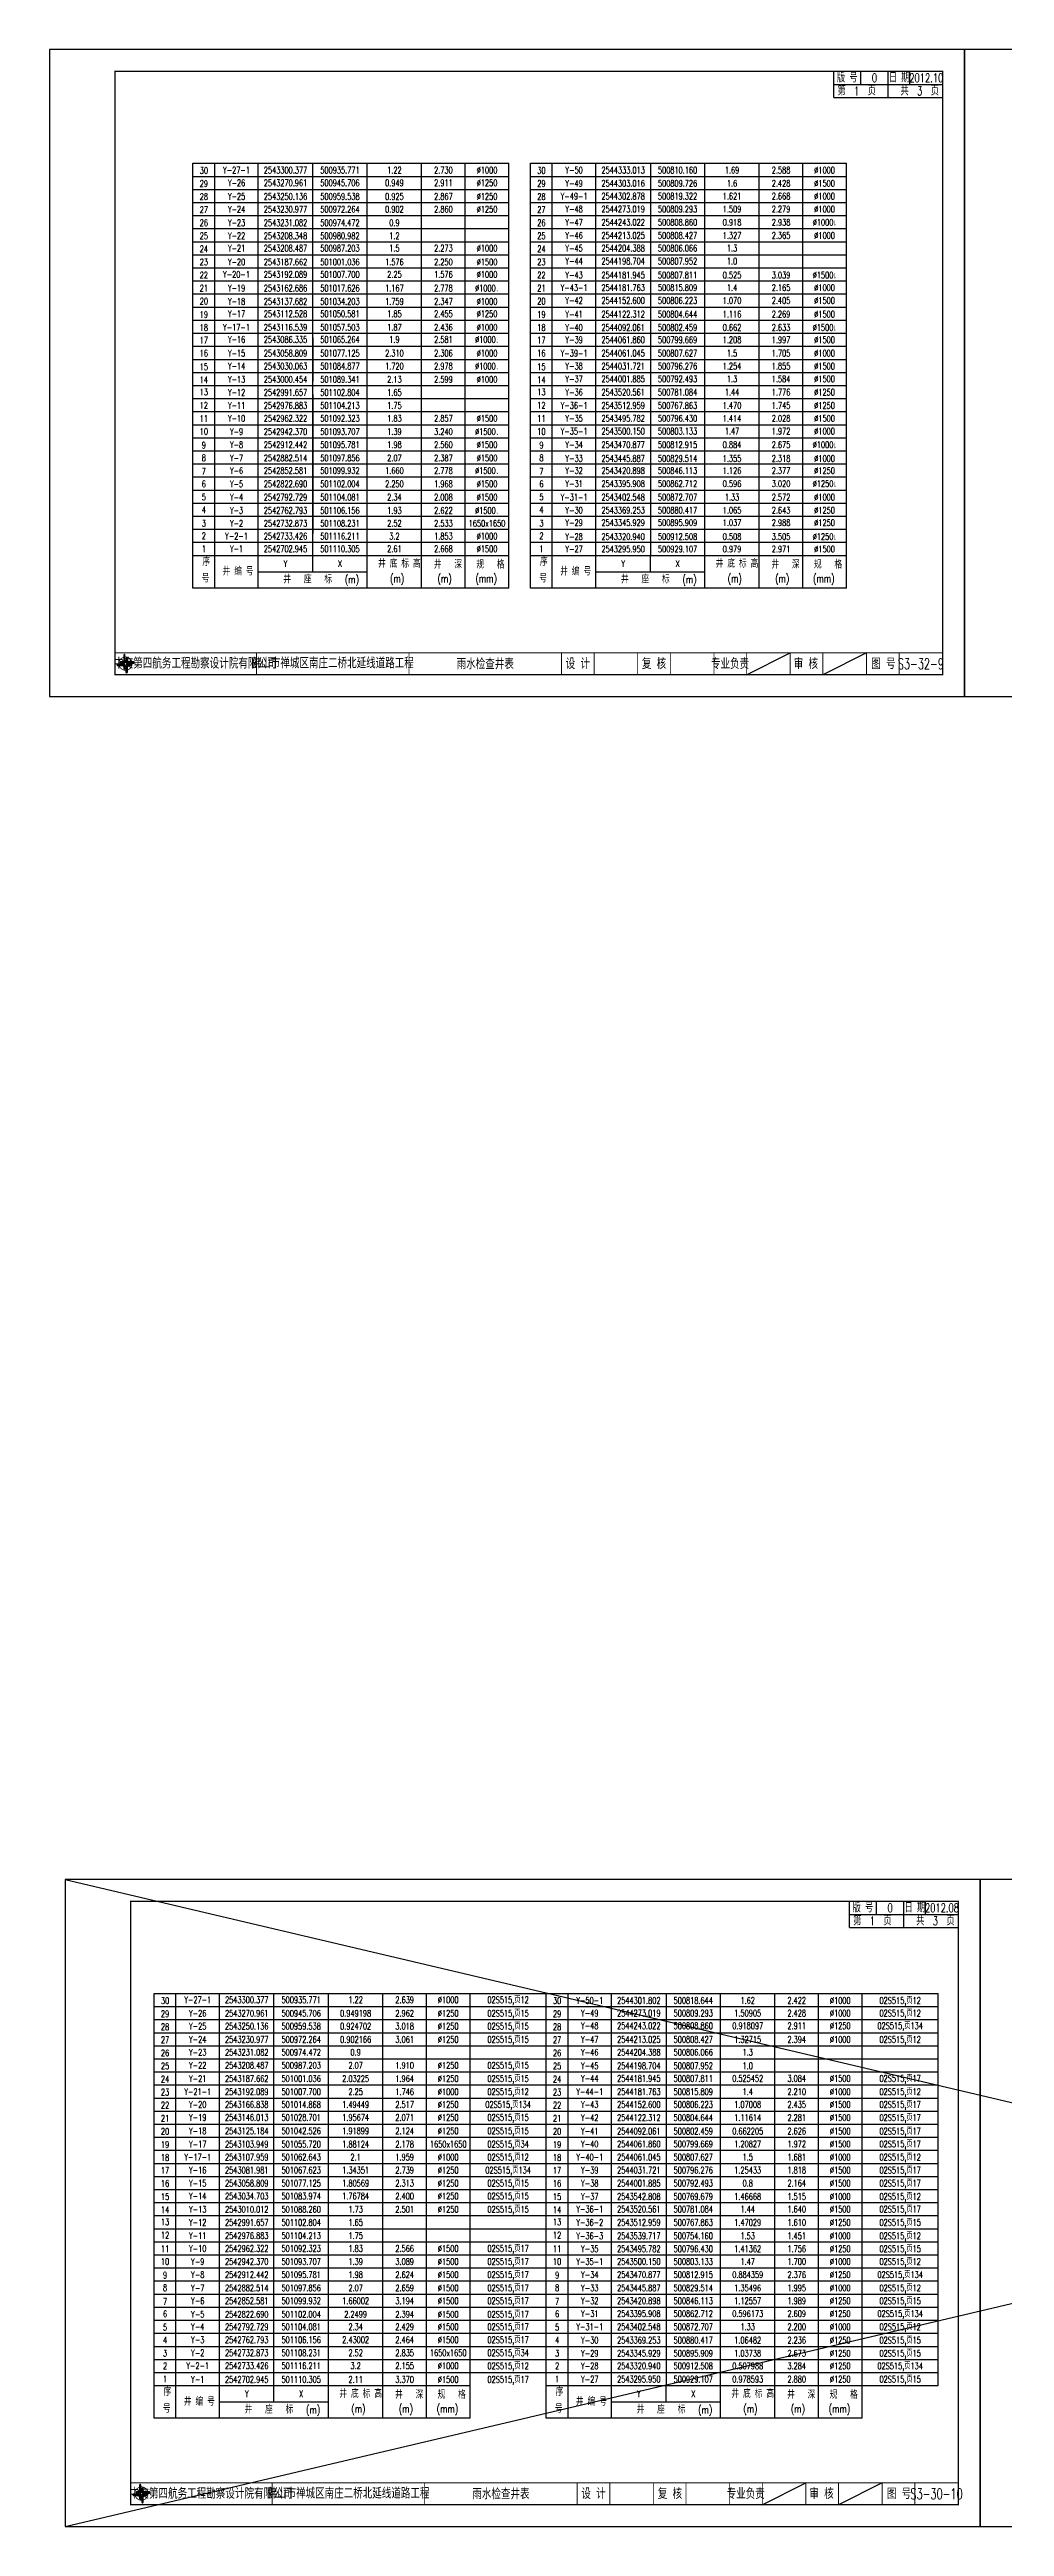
# Model space of a CAD drawing. Header units: inches. Extents: x 9567 to 10834, y -379 to 758.
# Drawn here: x 9567 to 10005, y -379 to 758 of the extents above; entities that cross this region are included whole.
import ezdxf
from ezdxf.enums import TextEntityAlignment as Align

# ---------------------------------------------------------------- set-up
doc = ezdxf.new("R2010")
doc.units = ezdxf.units.IN
doc.header["$LTSCALE"] = 10
doc.header["$MEASUREMENT"] = 0
for name, color, linetype in [('GPSCOMMON', 7, 'Continuous'), ('U-ANNO-TTLB', 7, 'Continuous'), ('图框', 7, 'Continuous'), ('文字表格', 7, 'Continuous'), ('结构', 2, 'Continuous')]:
    doc.layers.add(name, color=color, linetype=linetype)
doc.styles.add('gpshz', font='txt.shx', dxfattribs={"width": 0.7, "bigfont": 'hztxt.shx'})
doc.styles.add('GTF_XW', font='simplex1.shx', dxfattribs={"width": 0.7, "bigfont": 'hztxt.shx'})
doc.styles.add('HZ', font='romans.shx', dxfattribs={"width": 0.8, "bigfont": 'hztxt.shx'})
doc.styles.get("Standard").update_dxf_attribs({"font": 'simplex1.shx', "width": 0.7, "bigfont": 'hztxt.shx'})

# ---------------------------------------------------------------- blocks, each defined once
blk = doc.blocks.new('series')
at = {"width": 0.75}
for tag, height, p in [('页码', 4, (-35, -19)), ('图名', 5, (-220, -282)), ('图号', 5, (-20, -282))]:
    blk.add_attdef(tag, text='', height=height, dxfattribs=at).set_placement(p, align=Align.MIDDLE_CENTER)
blk = doc.blocks.new('tb')
at = {"lineweight": -3}
h = blk.add_hatch(color=256, dxfattribs=at)
h.paths.add_polyline_path([(-1.2, -0.1), (-3.8, -0.1), (-4.1, -0.4), (-1.4, -0.4), (-0.6, -1.2), (-0.5, -2.6), (-0.3, -2.2), (-0.3, -1.1)])
h.paths.add_polyline_path([(0.1, -1.1), (0.1, -3.9), (0.4, -4.3), (0.4, -1.2), (1.3, -0.4), (2.7, -0.4), (2.3, -0.2), (1.1, -0.2)])
h.paths.add_polyline_path([(1.1, 0.3), (3.6, 0.3), (4, 0.6), (1.3, 0.6), (0.4, 1.4), (0.4, 2.8), (0.2, 2.4), (0.1, 1.2)])
h.paths.add_polyline_path([(-0.3, 1.2), (-0.3, 4), (-0.6, 4.4), (-0.6, 1.4), (-1.4, 0.6), (-2.7, 0.6), (-2.3, 0.3), (-1.2, 0.3)])
for p, q in [((-1.4, 0.6), (-2.7, 0.6)), ((-0.6, 1.4), (-1.4, 0.6)), ((-0.6, 4.4), (-0.6, 1.4)), ((0.4, 2.8), (0.4, 1.4)), ((0.4, 1.4), (1.3, 0.6)), ((1.3, 0.6), (4, 0.6)), ((-4.1, -0.4), (-1.4, -0.4)), ((-1.4, -0.4), (-0.6, -1.2)), ((-0.6, -1.2), (-0.5, -2.6)), ((0.4, -1.2), (1.3, -0.4)), ((0.4, -4.3), (0.4, -1.2)), ((1.3, -0.4), (2.7, -0.4))]:
    blk.add_line(p, q, dxfattribs=at)
at = {"lineweight": -3, "const_width": 0.35, "flags": 128}
for points in [[(-0.9, 3, 0.324167), (-3.2, -0.1)], [(2.9, 0.9, 0.324403), (-0.2, 3.2)], [(0.8, -2.9, 0.325418), (3, 0.3)], [(-3, -0.8, 0.322976), (0.1, -3)]]:
    blk.add_lwpolyline(points, format="xyb", dxfattribs=at)
at = {"lineweight": -3, "flags": 128}
for points in [[(-0.9, 4), (-0.9, 1.6), (-1.5, 0.9), (-2.3, 0.9), (-2.7, 0.6), (-2.3, 0.3), (-1.2, 0.3), (-0.3, 1.2), (-0.3, 4), (-0.6, 4.4)], [(0, 0.8), (0.7, 0), (0, -0.7), (-0.8, 0)], [(3.6, 0.9), (1.4, 0.9), (0.8, 1.5), (0.8, 2.4), (0.4, 2.8), (0.2, 2.4), (0.1, 1.2), (1.1, 0.3), (3.6, 0.3), (4, 0.6)], [(-3.7, -0.8), (-1.5, -0.8), (-0.9, -1.4), (-0.9, -2.2), (-0.5, -2.6), (-0.3, -2.2), (-0.3, -1.1), (-1.2, -0.1), (-3.8, -0.1), (-4.1, -0.4)], [(0.8, -3.8), (0.8, -1.4), (1.4, -0.8), (2.3, -0.8), (2.7, -0.4), (2.3, -0.2), (1.1, -0.2), (0.1, -1.1), (0.1, -3.9), (0.4, -4.3)]]:
    blk.add_lwpolyline(points, close=True, dxfattribs=at)
blk = doc.blocks.new('hyjbbt')
at = {"color": 7, "linetype": 'Continuous'}
for p, q in [((0, 15), (145, 15)), ((10, 0), (10, 15)), ((30, 0), (30, 15)), ((55, 7.5), (55, 15)), ((80, 0), (80, 15)), ((105, 0), (105, 15)), ((125, 0), (125, 15)), ((30, 7.5), (80, 7.5))]:
    blk.add_line(p, q, dxfattribs=at)
at = {"color": 1, "linetype": 'Continuous'}
for p, q in [((0, 0), (0, 15)), ((145, 0), (145, 15)), ((145, 0), (0, 0))]:
    blk.add_line(p, q, dxfattribs=at)
at = {"style": 'HZ', "width": 0.75}
for s, p in [('序', (4.3, 10.2)), ('井 底 标 高', (85, 9.4)), ('井   深', (110.6, 9)), ('规   格', (130.1, 9)), ('号', (4, 2.6)), ('井 编 号', (13.6, 5.8)), ('井   座   标   (m)', (41.5, 2.2)), ('(m)', (90.5, 2.6)), ('(m)', (112.3, 2.6)), ('(mm)', (129.7, 2.6))]:
    blk.add_text(s, height=3.5, dxfattribs=at).set_placement(p)
at = {"layer": 'GPSCOMMON', "style": 'gpshz', "width": 0.7}
for s, p in [('Y', (42.5, 11.2)), ('X', (67.5, 11.2))]:
    blk.add_text(s, height=3, dxfattribs=at).set_placement(p, align=Align.MIDDLE)

msp = doc.modelspace()

# ---------------------------------------------------------------- linework, layer by layer
at = {"color": 0}
for p, q in [((9986.8, 758.3), (9566.8, 758.3)), ((9986.8, 758.3), (9566.8, 758.3)), ((10406.8, 758.3), (9986.8, 758.3)), ((10406.8, 758.3), (9986.8, 758.3)), ((9994, -81.9), (9574, -81.9)), ((9994, -81.9), (9574, -81.9)), ((10414, -81.9), (9994, -81.9)), ((10414, -81.9), (9994, -81.9))]:
    msp.add_line(p, q, dxfattribs=at)
for p, q in [((9687.6, 526.1), (9687.6, 706.1)), ((9787.6, 700.1), (9932.6, 700.1)), ((9787.6, 694.1), (9932.6, 694.1)), ((9787.6, 688.1), (9932.6, 688.1)), ((9787.6, 682.1), (9932.6, 682.1)), ((9787.6, 676.1), (9932.6, 676.1)), ((9787.6, 670.1), (9932.6, 670.1)), ((9787.6, 664.1), (9932.6, 664.1)), ((9787.6, 658.1), (9932.6, 658.1)), ((9787.6, 652.1), (9932.6, 652.1)), ((9787.6, 646.1), (9932.6, 646.1)), ((9787.6, 640.1), (9932.6, 640.1)), ((9787.6, 634.1), (9932.6, 634.1)), ((9787.6, 628.1), (9932.6, 628.1)), ((9787.6, 622.1), (9932.6, 622.1)), ((9787.6, 616.1), (9932.6, 616.1)), ((9787.6, 610.1), (9932.6, 610.1)), ((9787.6, 604.1), (9932.6, 604.1)), ((9787.6, 598.1), (9932.6, 598.1)), ((9787.6, 592.1), (9932.6, 592.1)), ((9787.6, 586.1), (9932.6, 586.1)), ((9787.6, 580.1), (9932.6, 580.1)), ((9787.6, 574.1), (9932.6, 574.1)), ((9787.6, 568.1), (9932.6, 568.1)), ((9787.6, 562.1), (9932.6, 562.1)), ((9787.6, 556.1), (9932.6, 556.1)), ((9787.6, 550.1), (9932.6, 550.1)), ((9787.6, 544.1), (9932.6, 544.1)), ((9787.6, 538.1), (9932.6, 538.1)), ((9787.6, 532.1), (9932.6, 532.1)), ((9574, -81.9), (10834, -378.9)), ((9574, -378.9), (10834, -81.9)), ((9669.8, -314.2), (9669.8, -134.2)), ((9794.8, -140.2), (9974.8, -140.2)), ((9794.8, -146.2), (9974.8, -146.2)), ((9794.8, -152.2), (9974.8, -152.2)), ((9794.8, -158.2), (9974.8, -158.2)), ((9794.8, -164.2), (9974.8, -164.2)), ((9794.8, -170.2), (9974.8, -170.2)), ((9794.8, -176.2), (9974.8, -176.2)), ((9794.8, -182.2), (9974.8, -182.2)), ((9794.8, -188.2), (9974.8, -188.2)), ((9794.8, -194.2), (9974.8, -194.2)), ((9794.8, -200.2), (9974.8, -200.2)), ((9794.8, -206.2), (9974.8, -206.2)), ((9794.8, -212.2), (9974.8, -212.2)), ((9794.8, -218.2), (9974.8, -218.2)), ((9794.8, -224.2), (9974.8, -224.2)), ((9794.8, -230.2), (9974.8, -230.2)), ((9794.8, -236.2), (9974.8, -236.2)), ((9794.8, -242.2), (9974.8, -242.2)), ((9794.8, -248.2), (9974.8, -248.2)), ((9794.8, -254.2), (9974.8, -254.2)), ((9794.8, -260.2), (9974.8, -260.2)), ((9794.8, -266.2), (9974.8, -266.2)), ((9794.8, -272.2), (9974.8, -272.2)), ((9794.8, -278.2), (9974.8, -278.2)), ((9794.8, -284.2), (9974.8, -284.2)), ((9794.8, -290.2), (9974.8, -290.2)), ((9794.8, -296.2), (9974.8, -296.2)), ((9794.8, -302.2), (9974.8, -302.2)), ((9794.8, -308.2), (9974.8, -308.2))]:
    msp.add_line(p, q)
for points in [[(9986.8, 461.3), (9986.8, 758.3), (9566.8, 758.3), (9566.8, 461.3)], [(10406.8, 461.3), (10406.8, 758.3), (9986.8, 758.3), (9986.8, 461.3)], [(9994, -378.9), (9994, -81.9), (9574, -81.9), (9574, -378.9)], [(10414, -378.9), (10414, -81.9), (9994, -81.9), (9994, -378.9)]]:
    msp.add_lwpolyline(points, close=True)
at = {"layer": 'GPSCOMMON'}
for p, q in [((9632.6, 700.1), (9777.6, 700.1)), ((9632.6, 694.1), (9777.6, 694.1)), ((9632.6, 688.1), (9777.6, 688.1)), ((9632.6, 682.1), (9777.6, 682.1)), ((9632.6, 676.1), (9777.6, 676.1)), ((9632.6, 670.1), (9777.6, 670.1)), ((9632.6, 664.1), (9777.6, 664.1)), ((9632.6, 658.1), (9777.6, 658.1)), ((9632.6, 652.1), (9777.6, 652.1)), ((9632.6, 646.1), (9777.6, 646.1)), ((9632.6, 640.1), (9777.6, 640.1)), ((9632.6, 634.1), (9777.6, 634.1)), ((9632.6, 628.1), (9777.6, 628.1)), ((9687.6, 626.1), (9687.6, 616.1)), ((9632.6, 622.1), (9777.6, 622.1)), ((9632.6, 616.1), (9777.6, 616.1)), ((9687.6, 616.1), (9687.6, 606.1)), ((9632.6, 610.1), (9777.6, 610.1)), ((9632.6, 604.1), (9777.6, 604.1)), ((9632.6, 598.1), (9777.6, 598.1)), ((9632.6, 592.1), (9777.6, 592.1)), ((9687.6, 599.9), (9687.6, 589.9)), ((9687.6, 596.1), (9687.6, 586.1)), ((9687.6, 596.1), (9687.6, 586.1)), ((9632.6, 586.1), (9777.6, 586.1)), ((9632.6, 580.1), (9777.6, 580.1)), ((9687.6, 586.1), (9687.6, 576.1)), ((9632.6, 574.1), (9777.6, 574.1)), ((9687.6, 576.1), (9687.6, 566.1)), ((9632.6, 568.1), (9777.6, 568.1)), ((9632.6, 562.1), (9777.6, 562.1)), ((9687.6, 566.1), (9687.6, 556.1)), ((9687.6, 566.1), (9687.6, 556.1)), ((9632.6, 556.1), (9777.6, 556.1)), ((9632.6, 550.1), (9777.6, 550.1)), ((9687.6, 556.1), (9687.6, 546.1)), ((9687.6, 546.1), (9687.6, 536.1)), ((9632.6, 544.1), (9777.6, 544.1)), ((9632.6, 538.1), (9777.6, 538.1)), ((9632.6, 532.1), (9777.6, 532.1)), ((9614.8, -140.2), (9794.8, -140.2)), ((9614.8, -146.2), (9794.8, -146.2)), ((9614.8, -152.2), (9794.8, -152.2)), ((9614.8, -158.2), (9794.8, -158.2)), ((9614.8, -164.2), (9794.8, -164.2)), ((9614.8, -170.2), (9794.8, -170.2)), ((9614.8, -176.2), (9794.8, -176.2)), ((9614.8, -182.2), (9794.8, -182.2)), ((9614.8, -188.2), (9794.8, -188.2)), ((9614.8, -194.2), (9794.8, -194.2)), ((9614.8, -200.2), (9794.8, -200.2)), ((9614.8, -206.2), (9794.8, -206.2)), ((9614.8, -212.2), (9794.8, -212.2)), ((9614.8, -218.2), (9794.8, -218.2)), ((9614.8, -224.2), (9794.8, -224.2)), ((9614.8, -230.2), (9794.8, -230.2)), ((9614.8, -236.2), (9794.8, -236.2)), ((9614.8, -242.2), (9794.8, -242.2)), ((9614.8, -248.2), (9794.8, -248.2)), ((9614.8, -254.2), (9794.8, -254.2)), ((9614.8, -260.2), (9794.8, -260.2)), ((9614.8, -266.2), (9794.8, -266.2)), ((9614.8, -272.2), (9794.8, -272.2)), ((9614.8, -278.2), (9794.8, -278.2)), ((9614.8, -284.2), (9794.8, -284.2)), ((9614.8, -290.2), (9794.8, -290.2)), ((9614.8, -296.2), (9794.8, -296.2)), ((9614.8, -302.2), (9794.8, -302.2)), ((9614.8, -308.2), (9794.8, -308.2))]:
    msp.add_line(p, q, dxfattribs=at)
at = {"layer": 'U-ANNO-TTLB'}
for p, q in [((9842.6, 686.1), (9842.6, 676.1)), ((9842.6, 676.1), (9842.6, 666.1)), ((9842.6, 666.1), (9842.6, 656.1)), ((9842.6, 656.1), (9842.6, 646.1)), ((9842.6, 646.1), (9842.6, 636.1)), ((9842.6, 636.1), (9842.6, 626.1)), ((9842.6, 626.1), (9842.6, 616.1)), ((9842.6, 616.1), (9842.6, 606.1)), ((9842.6, 606.1), (9842.6, 596.1)), ((9849.8, -162.4), (9849.8, -172.4))]:
    msp.add_line(p, q, dxfattribs=at)
at = {"layer": '图框'}
for p, q in [((9926.8, 736.3), (9926.8, 748.3)), ((9926.8, 742.3), (9976.8, 742.3)), ((9939.3, 742.3), (9939.3, 748.3)), ((9951.8, 742.3), (9951.8, 748.3)), ((9951.8, 736.3), (9951.8, 742.3)), ((9961.8, 742.3), (9961.8, 748.3)), ((9926.8, 736.3), (9976.8, 736.3)), ((9886.8, 471.3), (9906.8, 481.3)), ((9941.8, 481.3), (9921.8, 471.3)), ((9934, -103.9), (9934, -91.9)), ((9934, -97.9), (9984, -97.9)), ((9946.5, -97.9), (9946.5, -91.9)), ((9959, -97.9), (9959, -91.9)), ((9959, -103.9), (9959, -97.9)), ((9969, -97.9), (9969, -91.9)), ((9934, -103.9), (9984, -103.9)), ((9894, -368.9), (9914, -358.9)), ((9949, -358.9), (9929, -368.9))]:
    msp.add_line(p, q, dxfattribs=at)
for points, const_width in [([(9976.8, 748.3), (9596.8, 748.3), (9596.8, 471.3), (9976.8, 471.3), (9976.8, 748.3)], 0.7), ([(9596.8, 481.3), (9976.8, 481.3)], 0.4), ([(9661.8, 481.3), (9661.8, 471.3)], 0.4), ([(9731.8, 471.3), (9731.8, 481.3)], 0.4), ([(9801.8, 471.3), (9801.8, 481.3)], 0.4), ([(9816.8, 471.3), (9816.8, 481.3)], 0.4), ([(9836.8, 471.3), (9836.8, 481.3)], 0.4), ([(9851.8, 471.3), (9851.8, 481.3)], 0.4), ([(9871.8, 471.3), (9871.8, 481.3)], 0.4), ([(9871.8, 471.3), (9871.8, 481.3)], 0.4), ([(9886.8, 471.3), (9886.8, 481.3)], 0.4), ([(9906.8, 471.3), (9906.8, 481.3)], 0.4), ([(9921.8, 471.3), (9921.8, 481.3)], 0.4), ([(9941.8, 471.3), (9941.8, 481.3)], 0.4), ([(9956.8, 471.3), (9956.8, 481.3)], 0.4), ([(9984, -91.9), (9604, -91.9), (9604, -368.9), (9984, -368.9), (9984, -91.9)], 0.7), ([(9604, -358.9), (9984, -358.9)], 0.4), ([(9669, -358.9), (9669, -368.9)], 0.4), ([(9739, -368.9), (9739, -358.9)], 0.4), ([(9809, -368.9), (9809, -358.9)], 0.4), ([(9824, -368.9), (9824, -358.9)], 0.4), ([(9844, -368.9), (9844, -358.9)], 0.4), ([(9859, -368.9), (9859, -358.9)], 0.4), ([(9879, -368.9), (9879, -358.9)], 0.4), ([(9879, -368.9), (9879, -358.9)], 0.4), ([(9894, -368.9), (9894, -358.9)], 0.4), ([(9914, -368.9), (9914, -358.9)], 0.4), ([(9929, -368.9), (9929, -358.9)], 0.4), ([(9949, -368.9), (9949, -358.9)], 0.4), ([(9964, -368.9), (9964, -358.9)], 0.4)]:
    msp.add_lwpolyline(points, dxfattribs=dict(at, const_width=const_width))
at = {"layer": '文字表格', "linetype": 'Continuous'}
for p, q in [((9642.6, 526.1), (9642.6, 706.1)), ((9662.6, 526.1), (9662.6, 706.1)), ((9712.6, 526.1), (9712.6, 706.1)), ((9737.6, 526.1), (9737.6, 706.1)), ((9757.6, 526.1), (9757.6, 706.1)), ((9797.6, 526.1), (9797.6, 706.1)), ((9817.6, 526.1), (9817.6, 706.1)), ((9842.6, 706.1), (9842.6, 526.1)), ((9867.6, 526.1), (9867.6, 706.1)), ((9892.6, 526.1), (9892.6, 706.1)), ((9912.6, 526.1), (9912.6, 706.1)), ((9787.6, 526.1), (9932.6, 526.1)), ((9624.8, -314.2), (9624.8, -134.2)), ((9644.8, -314.2), (9644.8, -134.2)), ((9694.8, -314.2), (9694.8, -134.2)), ((9719.8, -314.2), (9719.8, -134.2)), ((9739.8, -314.2), (9739.8, -134.2)), ((9759.8, -314.2), (9759.8, -134.2)), ((9794.8, -314.2), (9794.8, -134.2)), ((9804.8, -314.2), (9804.8, -134.2)), ((9824.8, -314.2), (9824.8, -134.2)), ((9849.8, -134.2), (9849.8, -314.2)), ((9874.8, -314.2), (9874.8, -134.2)), ((9899.8, -314.2), (9899.8, -134.2)), ((9919.8, -314.2), (9919.8, -134.2)), ((9939.8, -314.2), (9939.8, -134.2)), ((9794.8, -314.2), (9974.8, -314.2))]:
    msp.add_line(p, q, dxfattribs=at)
at = {"layer": '结构', "color": 1}
for p, q in [((9632.6, 526.1), (9632.6, 706.1)), ((9632.6, 706.1), (9777.6, 706.1)), ((9777.6, 526.1), (9777.6, 706.1)), ((9787.6, 526.1), (9787.6, 706.1)), ((9787.6, 526.1), (9787.6, 706.1)), ((9787.6, 706.1), (9932.6, 706.1)), ((9932.6, 526.1), (9932.6, 706.1)), ((9614.8, -314.2), (9614.8, -134.2)), ((9614.8, -134.2), (9794.8, -134.2)), ((9794.8, -314.2), (9794.8, -134.2)), ((9794.8, -134.2), (9974.8, -134.2)), ((9974.8, -314.2), (9974.8, -134.2))]:
    msp.add_line(p, q, dxfattribs=at)

# ---------------------------------------------------------------- block references
at = {"layer": '图框'}
ref = msp.add_blockref('series', (9986.8, 758.3), dxfattribs=at)
ref.add_attrib('页码', '第  1  页     共  3  页', dxfattribs={"layer": '0', "height": 4, "width": 0.7}).set_placement((9951.8, 739.3), align=Align.MIDDLE_CENTER)
ref.add_attrib('图名', '雨水检查井表', dxfattribs={"layer": '0', "height": 5, "width": 0.7}).set_placement((9766.8, 476.3), align=Align.MIDDLE_CENTER)
ref.add_attrib('图号', 'S3-32-9', dxfattribs={"layer": '0', "height": 5, "width": 0.65}).set_placement((9966.8, 476.3), align=Align.MIDDLE_CENTER)
at = {"layer": '图框', "lineweight": -3}
for p in [(9601.7, 476.3), (9609, -363.9)]:
    msp.add_blockref('tb', p, dxfattribs=at)
at = {"layer": '图框'}
ref = msp.add_blockref('series', (9994, -81.9), dxfattribs=at)
ref.add_attrib('页码', '第  1  页     共  3  页', dxfattribs={"layer": '0', "height": 4, "width": 0.7}).set_placement((9959, -100.9), align=Align.MIDDLE_CENTER)
ref.add_attrib('图名', '雨水检查井表', dxfattribs={"layer": '0', "height": 5, "width": 0.7}).set_placement((9774, -363.9), align=Align.MIDDLE_CENTER)
ref.add_attrib('图号', 'S3-30-10', dxfattribs={"layer": '0', "height": 5, "width": 0.65}).set_placement((9974, -363.9), align=Align.MIDDLE_CENTER)
at = {"layer": '文字表格', "linetype": 'Continuous'}
for p in [(9632.6, 511.1), (9787.6, 511.1), (9614.8, -329.2), (9794.8, -329.2)]:
    msp.add_blockref('hyjbbt', p, dxfattribs=at)

# ---------------------------------------------------------------- texts
at = {"layer": 'GPSCOMMON', "width": 0.7}
for s, p in [('Y-18', (9652.6, 642.7)), ('Y-17', (9652.6, 637)), ('2543137.682', (9675.1, 642.7)), ('2543112.528', (9675.1, 637)), ('501034.203', (9700.1, 642.7)), ('501050.581', (9700.1, 637)), ('1.759', (9725.1, 642.7)), ('1.85', (9725.1, 637)), ('2.347', (9747.6, 642.7)), ('2.455', (9747.6, 637)), ('%%C1000', (9767.6, 642.7)), ('%%C1250', (9767.6, 637)), ('Y-17-1', (9652.6, 630.8)), ('Y-16', (9652.6, 625.2)), ('2543116.539', (9675.1, 630.8)), ('2543086.335', (9675.1, 625.2)), ('501057.503', (9700.1, 630.8)), ('501065.264', (9700.1, 625.2)), ('1.87', (9725.1, 630.8)), ('1.9', (9725.1, 625.2)), ('2.436', (9747.6, 630.8)), ('2.581', (9747.6, 625.2)), ('%%C1000↓', (9767.6, 625.2)), ('%%c1000', (9767.6, 630.8)), ('Y-15', (9652.6, 618.9)), ('Y-14', (9652.6, 613)), ('2543058.809', (9675.1, 618.9)), ('2543030.063', (9675.1, 613)), ('501077.125', (9700.1, 618.9)), ('501084.877', (9700.1, 613)), ('2.310', (9725.1, 618.9)), ('1.720', (9725.1, 613)), ('2.306', (9747.6, 618.9)), ('2.978', (9747.6, 613)), ('%%C1000↓', (9767.6, 613)), ('%%C1000', (9767.6, 618.9)), ('Y-13', (9652.6, 606.9)), ('2543000.454', (9675.1, 606.9)), ('501089.341', (9700.1, 606.9)), ('2.13', (9725.1, 606.9)), ('2.599', (9747.6, 606.9)), ('%%C1000', (9767.6, 606.9)), ('Y-12', (9652.6, 600.9)), ('Y-11', (9652.6, 594.9)), ('2542991.657', (9675.1, 600.9)), ('2542976.883', (9675.1, 594.9)), ('501102.804', (9700.1, 600.9)), ('501104.213', (9700.1, 594.9)), ('1.65', (9725.1, 600.9)), ('1.75', (9725.1, 594.9)), ('Y-10', (9652.6, 589)), ('Y-9', (9652.6, 582.9)), ('2542962.322', (9675.1, 589)), ('2542942.370', (9675.1, 582.9)), ('501092.323', (9700.1, 589)), ('501093.707', (9700.1, 582.9)), ('1.83', (9725.1, 589)), ('1.39', (9725.1, 582.9)), ('2.857', (9747.6, 589)), ('3.240', (9747.6, 582.9)), ('%%C1500↓', (9767.6, 582.9)), ('%%c1500', (9767.6, 589)), ('Y-8', (9652.6, 576.9)), ('Y-7', (9652.6, 570.8)), ('2542912.442', (9675.1, 576.9)), ('2542882.514', (9675.1, 570.8)), ('501095.781', (9700.1, 576.9)), ('501097.856', (9700.1, 570.8)), ('2.07', (9725.1, 570.8)), ('1.98', (9725.1, 576.9)), ('2.560', (9747.6, 576.9)), ('2.387', (9747.6, 570.8)), ('%%c1500', (9767.6, 576.9)), ('%%c1500', (9767.6, 570.8)), ('Y-6', (9652.6, 565)), ('Y-5', (9652.6, 558.9)), ('2542852.581', (9675.1, 565)), ('2542822.690', (9675.1, 558.9)), ('501099.932', (9700.1, 565)), ('501102.004', (9700.1, 558.9)), ('2.250', (9725.1, 558.9)), ('1.660', (9725.1, 565)), ('2.778', (9747.6, 565)), ('1.968', (9747.6, 558.9)), ('%%C1500↓', (9767.6, 565)), ('%%C1500', (9767.6, 558.9)), ('Y-4', (9652.6, 552.8)), ('Y-3', (9652.6, 546.7)), ('2542792.729', (9675.1, 552.8)), ('2542762.793', (9675.1, 546.7)), ('501104.081', (9700.1, 552.8)), ('501106.156', (9700.1, 546.7)), ('2.34', (9725.1, 552.8)), ('1.93', (9725.1, 546.7)), ('2.008', (9747.6, 552.8)), ('2.622', (9747.6, 546.7)), ('%%C1500↓', (9767.6, 546.7)), ('%%c1500', (9767.6, 552.8)), ('Y-2-1', (9652.6, 534.9)), ('Y-2', (9652.6, 540.8)), ('2542732.873', (9675.1, 540.8)), ('2542733.426', (9675.1, 534.9)), ('501108.231', (9700.1, 540.8)), ('501116.211', (9700.1, 534.9)), ('2.52', (9725.1, 540.8)), ('3.2', (9725.1, 534.9)), ('2.533', (9747.6, 540.8)), ('1.853', (9747.6, 534.9)), ('1650x1650', (9767.6, 540.8)), ('%%c1000', (9767.6, 534.9)), ('Y-1', (9652.6, 529.1)), ('2542702.945', (9675.1, 529.1)), ('501110.305', (9700.1, 529.1)), ('2.61', (9725.1, 529.1)), ('2.668', (9747.6, 529.1)), ('%%c1500', (9767.6, 529.1)), ('Y-18', (9634.8, -197.3)), ('Y-17', (9634.8, -203.4)), ('2543125.184', (9657.3, -197.3)), ('2543103.949', (9657.3, -203.4)), ('501042.526', (9682.3, -197.3)), ('501055.720', (9682.3, -203.4)), ('1.91899', (9707.3, -197.3)), ('1.88124', (9707.3, -203.4)), ('2.124', (9729.8, -197.3)), ('2.178', (9729.8, -203.4)), ('1650x1650', (9749.8, -203.4)), ('%%c1250', (9749.8, -197.3)), ('02S515,页15', (9777.3, -197.3)), ('02S515,页34', (9777.3, -203.4)), ('Y-17-1', (9634.8, -209.3)), ('Y-16', (9634.8, -215.3)), ('2543107.959', (9657.3, -209.3)), ('2543081.981', (9657.3, -215.3)), ('501062.643', (9682.3, -209.3)), ('501067.623', (9682.3, -215.3)), ('1.34351', (9707.3, -215.3)), ('2.1', (9707.3, -209.3)), ('2.739', (9729.8, -215.3)), ('1.959', (9729.8, -209.3)), ('%%c1000', (9749.8, -209.3)), ('%%c1250', (9749.8, -215.3)), ('02S515,页134', (9777.3, -215.3)), ('02S515,页12', (9777.3, -209.3)), ('Y-15', (9634.8, -221.3)), ('Y-14', (9634.8, -227.2)), ('2543058.809', (9657.3, -221.3)), ('2543034.703', (9657.3, -227.2)), ('501077.125', (9682.3, -221.3)), ('501083.974', (9682.3, -227.2)), ('1.80569', (9707.3, -221.3)), ('1.76784', (9707.3, -227.2)), ('2.313', (9729.8, -221.3)), ('2.400', (9729.8, -227.2)), ('%%c1250', (9749.8, -221.3)), ('%%c1250', (9749.8, -227.2)), ('02S515,页15', (9777.3, -221.3)), ('02S515,页15', (9777.3, -227.2)), ('Y-13', (9634.8, -233.3)), ('Y-12', (9634.8, -239.3)), ('2543010.012', (9657.3, -233.3)), ('2542991.657', (9657.3, -239.3)), ('501088.260', (9682.3, -233.3)), ('501102.804', (9682.3, -239.3)), ('1.73', (9707.3, -233.3)), ('1.65', (9707.3, -239.3)), ('2.501', (9729.8, -233.3)), ('%%c1250', (9749.8, -233.3)), ('02S515,页15', (9777.3, -233.3)), ('Y-11', (9634.8, -245.4)), ('Y-10', (9634.8, -251.3)), ('2542976.883', (9657.3, -245.4)), ('2542962.322', (9657.3, -251.3)), ('501104.213', (9682.3, -245.4)), ('501092.323', (9682.3, -251.3)), ('1.75', (9707.3, -245.4)), ('1.83', (9707.3, -251.3)), ('2.566', (9729.8, -251.3)), ('%%c1500', (9749.8, -251.3)), ('02S515,页17', (9777.3, -251.3)), ('Y-9', (9634.8, -257.3)), ('2542942.370', (9657.3, -257.3)), ('501093.707', (9682.3, -257.3)), ('1.39', (9707.3, -257.3)), ('3.089', (9729.8, -257.3)), ('%%c1500', (9749.8, -257.3)), ('02S515,页17', (9777.3, -257.3)), ('Y-8', (9634.8, -263.3)), ('Y-7', (9634.8, -269.4)), ('2542912.442', (9657.3, -263.3)), ('2542882.514', (9657.3, -269.4)), ('501095.781', (9682.3, -263.3)), ('501097.856', (9682.3, -269.4)), ('2.07', (9707.3, -269.4)), ('1.98', (9707.3, -263.3)), ('2.624', (9729.8, -263.3)), ('2.659', (9729.8, -269.4)), ('%%c1500', (9749.8, -263.3)), ('%%c1500', (9749.8, -269.4)), ('02S515,页17', (9777.3, -263.3)), ('02S515,页17', (9777.3, -269.4)), ('Y-6', (9634.8, -275.3)), ('Y-5', (9634.8, -281.5)), ('2542852.581', (9657.3, -275.3)), ('2542822.690', (9657.3, -281.5)), ('501099.932', (9682.3, -275.3)), ('501102.004', (9682.3, -281.5)), ('1.66002', (9707.3, -275.3)), ('2.2499', (9707.3, -281.5)), ('3.194', (9729.8, -275.3)), ('2.394', (9729.8, -281.5)), ('%%c1500', (9749.8, -275.3)), ('%%c1500', (9749.8, -281.5)), ('02S515,页17', (9777.3, -275.3)), ('02S515,页17', (9777.3, -281.5)), ('Y-4', (9634.8, -287.2)), ('Y-3', (9634.8, -293.2)), ('2542792.729', (9657.3, -287.2)), ('2542762.793', (9657.3, -293.2)), ('501104.081', (9682.3, -287.2)), ('501106.156', (9682.3, -293.2)), ('2.43002', (9707.3, -293.2)), ('2.34', (9707.3, -287.2)), ('2.429', (9729.8, -287.2)), ('2.464', (9729.8, -293.2)), ('%%c1500', (9749.8, -287.2)), ('%%c1500', (9749.8, -293.2)), ('02S515,页17', (9777.3, -287.2)), ('02S515,页17', (9777.3, -293.2)), ('Y-2-1', (9634.8, -305.1)), ('Y-2', (9634.8, -299.2)), ('2542732.873', (9657.3, -299.2)), ('2542733.426', (9657.3, -305.1)), ('501108.231', (9682.3, -299.2)), ('501116.211', (9682.3, -305.1)), ('2.52', (9707.3, -299.2)), ('3.2', (9707.3, -305.1)), ('2.835', (9729.8, -299.2)), ('2.155', (9729.8, -305.1)), ('1650x1650', (9749.8, -299.2)), ('%%c1000', (9749.8, -305.1)), ('02S515,页34', (9777.3, -299.2)), ('02S515,页12', (9777.3, -305.2)), ('Y-1', (9634.8, -311.4)), ('2542702.945', (9657.3, -311.4)), ('501110.305', (9682.3, -311.4)), ('2.11', (9707.3, -311.4)), ('3.370', (9729.8, -311.4)), ('%%c1500', (9749.8, -311.4)), ('02S515,页17', (9777.3, -311.4))]:
    msp.add_text(s, height=3, dxfattribs=at).set_placement(p, align=Align.MIDDLE_CENTER)
at = {"layer": 'U-ANNO-TTLB', "width": 0.7}
for s, p in [('Y-27-1', (9652.6, 703)), ('Y-26', (9652.6, 697.1)), ('2543300.377', (9675.1, 703)), ('2543270.961', (9675.1, 697.1)), ('500935.771', (9700.1, 703)), ('500945.706', (9700.1, 697.1)), ('0.949', (9725.1, 697.1)), ('1.22', (9725.1, 703)), ('2.730', (9747.6, 703)), ('2.911', (9747.6, 697.1)), ('%%c1000', (9767.6, 703)), ('%%c1250', (9767.6, 697.1)), ('Y-50', (9807.6, 703)), ('Y-49', (9807.6, 696.9)), ('2544333.013', (9830.1, 703)), ('2544303.016', (9830.1, 696.9)), ('500810.160', (9855.1, 703)), ('500809.726', (9855.1, 696.9)), ('1.69', (9880.1, 703)), ('1.6', (9880.1, 696.9)), ('2.588', (9902.6, 703)), ('2.428', (9902.6, 696.9)), ('%%c1000', (9922.6, 703)), ('%%C1500', (9922.6, 696.9)), ('Y-25', (9652.6, 690.9)), ('Y-24', (9652.6, 685)), ('2543250.136', (9675.1, 690.9)), ('2543230.977', (9675.1, 685)), ('500959.538', (9700.1, 690.9)), ('500972.264', (9700.1, 685)), ('0.925', (9725.1, 690.9)), ('0.902', (9725.1, 685)), ('2.867', (9747.6, 690.9)), ('2.860', (9747.6, 685)), ('%%c1250', (9767.6, 690.9)), ('%%c1250', (9767.6, 685)), ('Y-49-1', (9807.6, 691)), ('Y-48', (9807.6, 685.1)), ('2544302.878', (9830.1, 691)), ('2544273.019', (9830.1, 685.1)), ('500819.322', (9855.1, 691)), ('500809.293', (9855.1, 685.1)), ('1.621', (9880.1, 691)), ('1.509', (9880.1, 685.1)), ('2.668', (9902.6, 691)), ('2.279', (9902.6, 685.1)), ('%%c1000', (9922.6, 691)), ('%%c1000', (9922.6, 685.1)), ('Y-23', (9652.6, 678.8)), ('Y-22', (9652.6, 672.8)), ('2543231.082', (9675.1, 678.8)), ('2543208.348', (9675.1, 672.8)), ('500974.472', (9700.1, 678.8)), ('500980.982', (9700.1, 672.8)), ('0.9', (9725.1, 678.8)), ('1.2', (9725.1, 672.8)), ('Y-47', (9807.6, 679)), ('Y-46', (9807.6, 673)), ('2544243.022', (9830.1, 679)), ('2544213.025', (9830.1, 673)), ('500808.860', (9855.1, 679)), ('500808.427', (9855.1, 673)), ('0.918', (9880.1, 679)), ('1.327', (9880.1, 673)), ('2.938', (9902.6, 679)), ('2.365', (9902.6, 673)), ('%%C1000↓', (9922.6, 679)), ('%%c1000', (9922.6, 673)), ('Y-21', (9652.6, 667.1)), ('Y-20', (9652.6, 660.8)), ('2543208.487', (9675.1, 667.1)), ('2543187.662', (9675.1, 660.8)), ('500987.203', (9700.1, 667.1)), ('501001.036', (9700.1, 660.8)), ('1.576', (9725.1, 660.8)), ('1.5', (9725.1, 667.1)), ('2.273', (9747.6, 667.1)), ('2.250', (9747.6, 660.8)), ('%%C1000', (9767.6, 667.1)), ('%%C1500', (9767.6, 660.8)), ('Y-45', (9807.6, 667.1)), ('Y-44', (9807.6, 661.2)), ('2544204.388', (9830.1, 667.1)), ('2544198.704', (9830.1, 661.2)), ('500806.066', (9855.1, 667.1)), ('500807.952', (9855.1, 661.2)), ('1.3', (9880.1, 667.1)), ('1.0', (9880.1, 661.2)), ('Y-20-1', (9652.6, 655.1)), ('Y-19', (9652.6, 648.8)), ('2543192.089', (9675.1, 655.1)), ('2543162.686', (9675.1, 648.8)), ('501007.700', (9700.1, 655.1)), ('501017.626', (9700.1, 648.8)), ('1.167', (9725.1, 648.8)), ('2.25', (9725.1, 655.1)), ('2.778', (9747.6, 648.8)), ('1.576', (9747.6, 655.1)), ('%%C1000↓', (9767.6, 648.8)), ('%%c1000', (9767.6, 655.1)), ('Y-43-1', (9807.6, 649)), ('Y-43', (9807.6, 654.8)), ('2544181.945', (9830.1, 654.8)), ('2544181.763', (9830.1, 649)), ('500807.811', (9855.1, 654.8)), ('500815.809', (9855.1, 649)), ('0.525', (9880.1, 654.8)), ('1.4', (9880.1, 649)), ('3.039', (9902.6, 654.8)), ('2.165', (9902.6, 649)), ('%%C1500↓', (9922.6, 654.8)), ('%%c1000', (9922.6, 649)), ('Y-42', (9807.6, 643.1)), ('Y-41', (9807.6, 636.8)), ('2544152.600', (9830.1, 643.1)), ('2544122.312', (9830.1, 636.8)), ('500806.223', (9855.1, 643.1)), ('500804.644', (9855.1, 636.8)), ('1.070', (9880.1, 643.1)), ('1.116', (9880.1, 636.8)), ('2.405', (9902.6, 643.1)), ('2.269', (9902.6, 636.8)), ('%%c1500', (9922.6, 643.1)), ('%%c1500', (9922.6, 636.8)), ('Y-40', (9807.6, 630.7)), ('Y-39', (9807.6, 625.1)), ('2544092.061', (9830.1, 630.7)), ('2544061.860', (9830.1, 625.1)), ('500802.459', (9855.1, 630.7)), ('500799.669', (9855.1, 625.1)), ('0.662', (9880.1, 630.7)), ('1.208', (9880.1, 625.1)), ('2.633', (9902.6, 630.7)), ('1.997', (9902.6, 625.1)), ('%%C1500↓', (9922.6, 630.7)), ('%%c1500', (9922.6, 625.1)), ('Y-39-1', (9807.6, 618.9)), ('Y-38', (9807.6, 613)), ('2544061.045', (9830.1, 618.9)), ('2544031.721', (9830.1, 613)), ('500807.627', (9855.1, 618.9)), ('500796.276', (9855.1, 613)), ('1.254', (9880.1, 613)), ('1.5', (9880.1, 618.9)), ('1.705', (9902.6, 618.9)), ('1.855', (9902.6, 613)), ('%%c1000', (9922.6, 618.9)), ('%%c1500', (9922.6, 613)), ('Y-37', (9807.6, 607.1)), ('2544001.885', (9830.1, 607.1)), ('500792.493', (9855.1, 607.1)), ('1.3', (9880.1, 607.1)), ('1.584', (9902.6, 607.1)), ('%%c1500', (9922.6, 607.1)), ('Y-36-1', (9807.6, 594.9)), ('Y-36', (9807.6, 601)), ('2543520.561', (9830.1, 601)), ('2543512.959', (9830.1, 594.9)), ('500781.084', (9855.1, 601)), ('500767.863', (9855.1, 594.9)), ('1.470', (9880.1, 594.9)), ('1.44', (9880.1, 601)), ('1.776', (9902.6, 601)), ('1.745', (9902.6, 594.9)), ('%%C1250', (9922.6, 601)), ('%%c1250', (9922.6, 594.9)), ('Y-35-1', (9807.6, 583.1)), ('Y-35', (9807.6, 589)), ('2543495.782', (9830.1, 589)), ('2543500.150', (9830.1, 583.1)), ('500796.430', (9855.1, 589)), ('500803.133', (9855.1, 583.1)), ('1.414', (9880.1, 589)), ('1.47', (9880.1, 583.1)), ('2.028', (9902.6, 589)), ('1.972', (9902.6, 583.1)), ('%%C1500', (9922.6, 589)), ('%%c1000', (9922.6, 583.1)), ('Y-34', (9807.6, 576.9)), ('Y-33', (9807.6, 570.6)), ('2543470.877', (9830.1, 576.9)), ('2543445.887', (9830.1, 570.6)), ('500812.915', (9855.1, 576.9)), ('500829.514', (9855.1, 570.6)), ('0.884', (9880.1, 576.9)), ('1.355', (9880.1, 570.6)), ('2.675', (9902.6, 576.9)), ('2.318', (9902.6, 570.6)), ('%%C1000↓', (9922.6, 576.9)), ('%%c1000', (9922.6, 570.6)), ('Y-32', (9807.6, 565)), ('Y-31', (9807.6, 559)), ('2543420.898', (9830.1, 565)), ('2543395.908', (9830.1, 559)), ('500846.113', (9855.1, 565)), ('500862.712', (9855.1, 559)), ('0.596', (9880.1, 559)), ('1.126', (9880.1, 565)), ('2.377', (9902.6, 565)), ('3.020', (9902.6, 559)), ('%%C1250↓', (9922.6, 559)), ('%%c1250', (9922.6, 565)), ('Y-31-1', (9807.6, 552.8)), ('Y-30', (9807.6, 546.8)), ('2543402.548', (9830.1, 552.8)), ('2543369.253', (9830.1, 546.8)), ('500872.707', (9855.1, 552.8)), ('500880.417', (9855.1, 546.8)), ('1.065', (9880.1, 546.8)), ('1.33', (9880.1, 552.8)), ('2.572', (9902.6, 552.8)), ('2.643', (9902.6, 546.8)), ('%%c1000', (9922.6, 552.8)), ('%%c1250', (9922.6, 546.8)), ('Y-29', (9807.6, 541.1)), ('Y-28', (9807.6, 534.7)), ('2543345.929', (9830.1, 541.1)), ('2543320.940', (9830.1, 534.7)), ('500895.909', (9855.1, 541.1)), ('500912.508', (9855.1, 534.7)), ('0.508', (9880.1, 534.7)), ('1.037', (9880.1, 541.1)), ('2.988', (9902.6, 541.1)), ('3.505', (9902.6, 534.7)), ('%%C1250↓', (9922.6, 534.7)), ('%%c1250', (9922.6, 541.1)), ('Y-27', (9807.6, 529)), ('2543295.950', (9830.1, 529)), ('500929.107', (9855.1, 529)), ('0.979', (9880.1, 529)), ('2.971', (9902.6, 529)), ('%%C1500', (9922.6, 529)), ('Y-27-1', (9634.8, -137.1)), ('2543300.377', (9657.3, -137.1)), ('500935.771', (9682.3, -137.1)), ('1.22', (9707.3, -137.1)), ('2.639', (9729.8, -137.1)), ('%%c1000', (9749.8, -137.1)), ('02S515,页12', (9777.3, -137.1)), ('Y-50-1', (9814.8, -137.4)), ('2544301.802', (9837.3, -137.4)), ('500818.644', (9862.3, -137.4)), ('1.62', (9887.3, -137.4)), ('2.422', (9909.8, -137.4)), ('%%c1000', (9929.8, -137.4)), ('02S515,页12', (9957.3, -137.4)), ('Y-26', (9634.8, -143.3)), ('Y-25', (9634.8, -149.2)), ('2543270.961', (9657.3, -143.3)), ('2543250.136', (9657.3, -149.2)), ('500945.706', (9682.3, -143.3)), ('500959.538', (9682.3, -149.2)), ('0.949198', (9707.3, -143.3)), ('0.924702', (9707.3, -149.2)), ('2.962', (9729.8, -143.3)), ('3.018', (9729.8, -149.2)), ('%%c1250', (9749.8, -143.3)), ('%%c1250', (9749.8, -149.2)), ('02S515,页15', (9777.3, -143.3)), ('02S515,页15', (9777.3, -149.2)), ('Y-49', (9814.8, -143.2)), ('Y-48', (9814.8, -149)), ('2544273.019', (9837.3, -143.2)), ('2544243.022', (9837.3, -149)), ('500809.293', (9862.3, -143.2)), ('500808.860', (9862.3, -149)), ('0.918097', (9887.3, -149)), ('1.50905', (9887.3, -143.2)), ('2.428', (9909.8, -143.2)), ('2.911', (9909.8, -149)), ('%%c1000', (9929.8, -143.2)), ('%%c1250', (9929.8, -149)), ('02S515,页134', (9957.3, -149)), ('02S515,页12', (9957.3, -143.2)), ('Y-24', (9634.8, -155.3)), ('2543230.977', (9657.3, -155.3)), ('500972.264', (9682.3, -155.3)), ('0.902166', (9707.3, -155.3)), ('3.061', (9729.8, -155.3)), ('%%c1250', (9749.8, -155.3)), ('02S515,页15', (9777.3, -155.3)), ('Y-47', (9814.8, -155.3)), ('2544213.025', (9837.3, -155.3)), ('500808.427', (9862.3, -155.3)), ('1.32715', (9887.3, -155.3)), ('2.394', (9909.8, -155.3)), ('%%c1000', (9929.8, -155.3)), ('02S515,页12', (9957.3, -155.3)), ('Y-23', (9634.8, -161.2)), ('Y-22', (9634.8, -167.2)), ('2543231.082', (9657.3, -161.2)), ('2543208.487', (9657.3, -167.2)), ('500974.472', (9682.3, -161.2)), ('500987.203', (9682.3, -167.2)), ('2.07', (9707.3, -167.2)), ('0.9', (9707.3, -161.2)), ('1.910', (9729.8, -167.2)), ('%%c1250', (9749.8, -167.2)), ('02S515,页15', (9777.3, -167.2)), ('Y-46', (9814.8, -161.2)), ('Y-45', (9814.8, -167.4)), ('2544204.388', (9837.3, -161.2)), ('2544198.704', (9837.3, -167.4)), ('500806.066', (9862.3, -161.2)), ('500807.952', (9862.3, -167.4)), ('1.3', (9887.3, -161.2)), ('1.0', (9887.3, -167.4)), ('Y-21-1', (9634.8, -179.3)), ('Y-21', (9634.8, -173.3)), ('2543187.662', (9657.3, -173.3)), ('2543192.089', (9657.3, -179.3)), ('501001.036', (9682.3, -173.3)), ('501007.700', (9682.3, -179.3)), ('2.03225', (9707.3, -173.3)), ('2.25', (9707.3, -179.3)), ('1.964', (9729.8, -173.3)), ('1.746', (9729.8, -179.3)), ('%%c1250', (9749.8, -173.3)), ('%%c1000', (9749.8, -179.3)), ('02S515,页15', (9777.3, -173.3)), ('02S515,页12', (9777.3, -179.3)), ('Y-44-1', (9814.8, -179.3)), ('Y-44', (9814.8, -173.2)), ('2544181.945', (9837.3, -173.2)), ('2544181.763', (9837.3, -179.3)), ('500807.811', (9862.3, -173.2)), ('500815.809', (9862.3, -179.3)), ('0.525452', (9887.3, -173.2)), ('1.4', (9887.3, -179.3)), ('3.084', (9909.8, -173.2)), ('2.210', (9909.8, -179.3)), ('%%c1500', (9929.8, -173.2)), ('%%c1000', (9929.8, -179.3)), ('02S515,页17', (9957.3, -173.2)), ('02S515,页12', (9957.3, -179.3)), ('Y-20', (9634.8, -185.2)), ('Y-19', (9634.8, -191.1)), ('2543166.838', (9657.3, -185.2)), ('501014.868', (9682.3, -185.2)), ('501028.701', (9682.3, -191.1)), ('1.49449', (9707.3, -185.2)), ('1.95674', (9707.3, -191.1)), ('2.517', (9729.8, -185.2)), ('2.071', (9729.8, -191.1)), ('%%c1250', (9749.8, -185.2)), ('%%c1250', (9749.8, -191.1)), ('02S515,页134', (9777.3, -185.2)), ('02S515,页15', (9777.3, -191.1)), ('Y-43', (9814.8, -185.2)), ('Y-42', (9814.8, -191.2)), ('2544152.600', (9837.3, -185.2)), ('2544122.312', (9837.3, -191.2)), ('500806.223', (9862.3, -185.2)), ('500804.644', (9862.3, -191.2)), ('1.07008', (9887.3, -185.2)), ('1.11614', (9887.3, -191.2)), ('2.435', (9909.8, -185.2)), ('2.281', (9909.8, -191.2)), ('%%c1500', (9929.8, -185.2)), ('%%c1500', (9929.8, -191.2)), ('02S515,页17', (9957.3, -185.2)), ('02S515,页17', (9957.3, -191.2)), ('Y-41', (9814.8, -197.4)), ('Y-40', (9814.8, -203.3)), ('2544092.061', (9837.3, -197.4)), ('2544061.860', (9837.3, -203.3)), ('500802.459', (9862.3, -197.4)), ('500799.669', (9862.3, -203.3)), ('0.662205', (9887.3, -197.4)), ('1.20827', (9887.3, -203.3)), ('2.626', (9909.8, -197.4)), ('1.972', (9909.8, -203.3)), ('%%c1500', (9929.8, -197.4)), ('%%c1500', (9929.8, -203.3)), ('02S515,页17', (9957.3, -197.4)), ('02S515,页17', (9957.3, -203.3)), ('Y-40-1', (9814.8, -209.3)), ('Y-39', (9814.8, -215.3)), ('2544061.045', (9837.3, -209.3)), ('2544031.721', (9837.3, -215.3)), ('500807.627', (9862.3, -209.3)), ('500796.276', (9862.3, -215.3)), ('1.25433', (9887.3, -215.3)), ('1.5', (9887.3, -209.3)), ('1.681', (9909.8, -209.3)), ('1.818', (9909.8, -215.3)), ('%%c1000', (9929.8, -209.3)), ('%%c1500', (9929.8, -215.3)), ('02S515,页12', (9957.3, -209.3)), ('02S515,页17', (9957.3, -215.3)), ('Y-38', (9814.8, -221.3)), ('Y-37', (9814.8, -227.4)), ('2544001.885', (9837.3, -221.3)), ('2543542.808', (9837.3, -227.4)), ('500792.493', (9862.3, -221.3)), ('500769.679', (9862.3, -227.4)), ('1.46668', (9887.3, -227.4)), ('0.8', (9887.3, -221.3)), ('2.164', (9909.8, -221.3)), ('1.515', (9909.8, -227.4)), ('%%c1500', (9929.8, -221.3)), ('%%c1000', (9929.8, -227.4)), ('02S515,页17', (9957.3, -221.3)), ('02S515,页12', (9957.3, -227.4)), ('Y-36-1', (9814.8, -233.2)), ('Y-36-2', (9814.8, -239.3)), ('2543520.561', (9837.3, -233.2)), ('2543512.959', (9837.3, -239.3)), ('500781.084', (9862.3, -233.2)), ('500767.863', (9862.3, -239.3)), ('1.47029', (9887.3, -239.3)), ('1.44', (9887.3, -233.2)), ('1.640', (9909.8, -233.2)), ('1.610', (9909.8, -239.3)), ('%%c1500', (9929.8, -233.2)), ('%%c1250', (9929.8, -239.3)), ('02S515,页17', (9957.3, -233.2)), ('02S515,页15', (9957.3, -239.3)), ('Y-36-3', (9814.8, -245.5)), ('Y-35', (9814.8, -251.4)), ('2543539.717', (9837.3, -245.5)), ('2543495.782', (9837.3, -251.4)), ('500754.160', (9862.3, -245.5)), ('500796.430', (9862.3, -251.4)), ('1.41362', (9887.3, -251.4)), ('1.53', (9887.3, -245.5)), ('1.451', (9909.8, -245.5)), ('1.756', (9909.8, -251.4)), ('%%c1000', (9929.8, -245.5)), ('%%c1250', (9929.8, -251.4)), ('02S515,页12', (9957.3, -245.5)), ('02S515,页15', (9957.3, -251.4)), ('Y-35-1', (9814.8, -257.3)), ('2543500.150', (9837.3, -257.3)), ('500803.133', (9862.3, -257.3)), ('1.47', (9887.3, -257.3)), ('1.700', (9909.8, -257.3)), ('%%c1000', (9929.8, -257.3)), ('02S515,页12', (9957.3, -257.3)), ('Y-34', (9814.8, -263.3)), ('Y-33', (9814.8, -269.4)), ('2543470.877', (9837.3, -263.3)), ('2543445.887', (9837.3, -269.4)), ('500812.915', (9862.3, -263.3)), ('500829.514', (9862.3, -269.4)), ('0.884359', (9887.3, -263.3)), ('1.35496', (9887.3, -269.4)), ('2.376', (9909.8, -263.3)), ('1.995', (9909.8, -269.4)), ('%%c1250', (9929.8, -263.3)), ('%%c1000', (9929.8, -269.4)), ('02S515,页134', (9957.3, -263.3)), ('02S515,页12', (9957.3, -269.4)), ('Y-32', (9814.8, -275.3)), ('Y-31', (9814.8, -281.2)), ('2543420.898', (9837.3, -275.3)), ('2543395.908', (9837.3, -281.2)), ('500846.113', (9862.3, -275.3)), ('500862.712', (9862.3, -281.2)), ('0.596173', (9887.3, -281.2)), ('1.12557', (9887.3, -275.3)), ('2.609', (9909.8, -281.2)), ('1.989', (9909.8, -275.3)), ('%%c1250', (9929.8, -275.3)), ('%%c1250', (9929.8, -281.2)), ('02S515,页134', (9957.3, -281.2)), ('02S515,页15', (9957.3, -275.3)), ('Y-31-1', (9814.8, -287.2)), ('Y-30', (9814.8, -293.4)), ('2543402.548', (9837.3, -287.2)), ('2543369.253', (9837.3, -293.4)), ('500872.707', (9862.3, -287.2)), ('500880.417', (9862.3, -293.4)), ('1.06482', (9887.3, -293.4)), ('1.33', (9887.3, -287.2)), ('2.200', (9909.8, -287.2)), ('2.236', (9909.8, -293.4)), ('%%c1000', (9929.8, -287.2)), ('%%c1250', (9929.8, -293.4)), ('02S515,页12', (9957.3, -287.2)), ('02S515,页15', (9957.3, -293.4)), ('Y-29', (9814.8, -299.4)), ('Y-28', (9814.8, -305.2)), ('2543345.929', (9837.3, -299.4)), ('2543320.940', (9837.3, -305.2)), ('500895.909', (9862.3, -299.4)), ('500912.508', (9862.3, -305.2)), ('0.507988', (9887.3, -305.2)), ('1.03738', (9887.3, -299.4)), ('2.673', (9909.8, -299.4)), ('3.284', (9909.8, -305.2)), ('%%c1250', (9929.8, -299.4)), ('%%c1250', (9929.8, -305.2)), ('02S515,页134', (9957.3, -305.2)), ('02S515,页15', (9957.3, -299.4)), ('Y-27', (9814.8, -311.3)), ('2543295.950', (9837.3, -311.3)), ('500929.107', (9862.3, -311.3)), ('0.978593', (9887.3, -311.3)), ('2.880', (9909.8, -311.3)), ('%%c1250', (9929.8, -311.3)), ('02S515,页15', (9957.3, -311.3))]:
    msp.add_text(s, height=3, dxfattribs=at).set_placement(p, align=Align.MIDDLE_CENTER)
at = {"layer": 'U-ANNO-TTLB', "style": 'GTF_XW', "width": 0.7}
msp.add_text('2543146.013', height=3, dxfattribs=at).set_placement((9657.3, -191.1), align=Align.MIDDLE_CENTER)
at = {"layer": '图框'}
for s, height, width, p in [('版 号', 4, 0.7, (9933, 745.3)), ('0', 4, 0.7, (9945.5, 745.3)), ('日 期', 4, 0.7, (9956.8, 745.3)), ('2012.10', 4, 0.7, (9969.3, 745.3)), ('中交第四航务工程勘察设计院有限公司', 5, 0.65, (9633.7, 476.6)), ('佛山市禅城区南庄二桥北延线道路工程', 5, 0.7, (9696.8, 476.7)), ('设 计', 5, 0.7, (9809.3, 476.4)), ('复 核', 5, 0.7, (9844.3, 476.4)), ('专业负责', 5, 0.7, (9879.2, 476.4)), ('审 核', 5, 0.7, (9914, 476.4)), ('图 号', 5, 0.7, (9949.6, 476.4)), ('版 号', 4, 0.7, (9940.2, -94.9)), ('0', 4, 0.7, (9952.7, -94.9)), ('日 期', 4, 0.7, (9964, -94.9)), ('2012.08', 4, 0.7, (9976.5, -94.9)), ('中交第四航务工程勘察设计院有限公司', 5, 0.65, (9640.9, -363.7)), ('佛山市禅城区南庄二桥北延线道路工程', 5, 0.7, (9704, -363.6)), ('设 计', 5, 0.7, (9816.5, -363.8)), ('复 核', 5, 0.7, (9851.6, -363.8)), ('专业负责', 5, 0.7, (9886.4, -363.8)), ('审 核', 5, 0.7, (9921.2, -363.8)), ('图 号', 5, 0.7, (9956.8, -363.8))]:
    msp.add_text(s, height=height, dxfattribs=dict(at, width=width)).set_placement(p, align=Align.MIDDLE_CENTER)
at = {"layer": '文字表格', "linetype": 'Continuous', "width": 0.7}
for s, p in [('30', (9637.6, 702.8)), ('29', (9637.6, 696.8)), ('30', (9792.6, 702.8)), ('29', (9792.6, 696.8)), ('28', (9637.6, 690.8)), ('27', (9637.6, 684.8)), ('28', (9792.6, 690.8)), ('27', (9792.6, 684.8)), ('26', (9637.6, 678.8)), ('25', (9637.6, 672.8)), ('26', (9792.6, 678.8)), ('25', (9792.6, 672.8)), ('24', (9637.6, 666.8)), ('23', (9637.6, 660.8)), ('24', (9792.6, 666.8)), ('23', (9792.6, 660.8)), ('22', (9637.6, 654.8)), ('21', (9637.6, 648.8)), ('22', (9792.6, 654.8)), ('21', (9792.6, 648.8)), ('20', (9637.6, 642.8)), ('19', (9637.6, 636.7)), ('20', (9792.6, 642.8)), ('19', (9792.6, 636.7)), ('18', (9637.6, 630.7)), ('17', (9637.6, 624.9)), ('18', (9792.6, 630.7)), ('17', (9792.6, 624.9)), ('16', (9637.6, 618.9)), ('15', (9637.6, 612.7)), ('16', (9792.6, 618.9)), ('15', (9792.6, 612.7)), ('14', (9637.6, 606.7)), ('14', (9792.6, 606.7)), ('13', (9637.6, 601.1)), ('12', (9637.6, 595)), ('13', (9792.6, 601.1)), ('12', (9792.6, 595)), ('11', (9637.6, 588.9)), ('10', (9637.6, 583)), ('11', (9792.6, 588.9)), ('10', (9792.6, 583)), ('9', (9637.6, 576.7)), ('8', (9637.6, 570.9)), ('9', (9792.6, 576.7)), ('8', (9792.6, 570.9)), ('7', (9637.6, 564.7)), ('6', (9637.6, 558.9)), ('7', (9792.6, 564.7)), ('6', (9792.6, 558.9)), ('5', (9637.6, 552.9)), ('4', (9637.6, 547)), ('5', (9792.6, 552.9)), ('4', (9792.6, 547)), ('3', (9637.6, 540.8)), ('2', (9637.6, 535.1)), ('3', (9792.6, 540.8)), ('2', (9792.6, 535.1)), ('1', (9637.6, 529.1)), ('1', (9792.6, 529.1)), ('30', (9619.8, -137.5)), ('30', (9799.8, -137.5)), ('29', (9619.8, -143.5)), ('29', (9799.8, -143.5)), ('28', (9619.8, -149.5)), ('27', (9619.8, -155.5)), ('28', (9799.8, -149.5)), ('27', (9799.8, -155.5)), ('26', (9619.8, -161.5)), ('25', (9619.8, -167.5)), ('26', (9799.8, -161.5)), ('25', (9799.8, -167.5)), ('24', (9619.8, -173.5)), ('23', (9619.8, -179.5)), ('24', (9799.8, -173.5)), ('23', (9799.8, -179.5)), ('22', (9619.8, -185.5)), ('21', (9619.8, -191.5)), ('22', (9799.8, -185.5)), ('21', (9799.8, -191.5)), ('20', (9619.8, -197.5)), ('19', (9619.8, -203.6)), ('20', (9799.8, -197.5)), ('19', (9799.8, -203.6)), ('18', (9619.8, -209.5)), ('17', (9619.8, -215.4)), ('18', (9799.8, -209.5)), ('17', (9799.8, -215.4)), ('16', (9619.8, -221.4)), ('15', (9619.8, -227.5)), ('16', (9799.8, -221.4)), ('15', (9799.8, -227.5)), ('14', (9619.8, -233.5)), ('13', (9619.8, -239.1)), ('14', (9799.8, -233.5)), ('13', (9799.8, -239.1)), ('12', (9619.8, -245.2)), ('11', (9619.8, -251.4)), ('12', (9799.8, -245.2)), ('11', (9799.8, -251.4)), ('10', (9619.8, -257.3)), ('10', (9799.8, -257.3)), ('9', (9619.8, -263.5)), ('8', (9619.8, -269.3)), ('9', (9799.8, -263.5)), ('8', (9799.8, -269.3)), ('7', (9619.8, -275.6)), ('6', (9619.8, -281.3)), ('7', (9799.8, -275.6)), ('6', (9799.8, -281.3)), ('5', (9619.8, -287.4)), ('4', (9619.8, -293.3)), ('5', (9799.8, -287.4)), ('4', (9799.8, -293.3)), ('3', (9619.8, -299.4)), ('2', (9619.8, -305.2)), ('3', (9799.8, -299.4)), ('2', (9799.8, -305.2)), ('1', (9619.8, -311.2)), ('1', (9799.8, -311.2))]:
    msp.add_text(s, height=3, dxfattribs=at).set_placement(p, align=Align.MIDDLE_CENTER)

doc.saveas('drawing.dxf')
